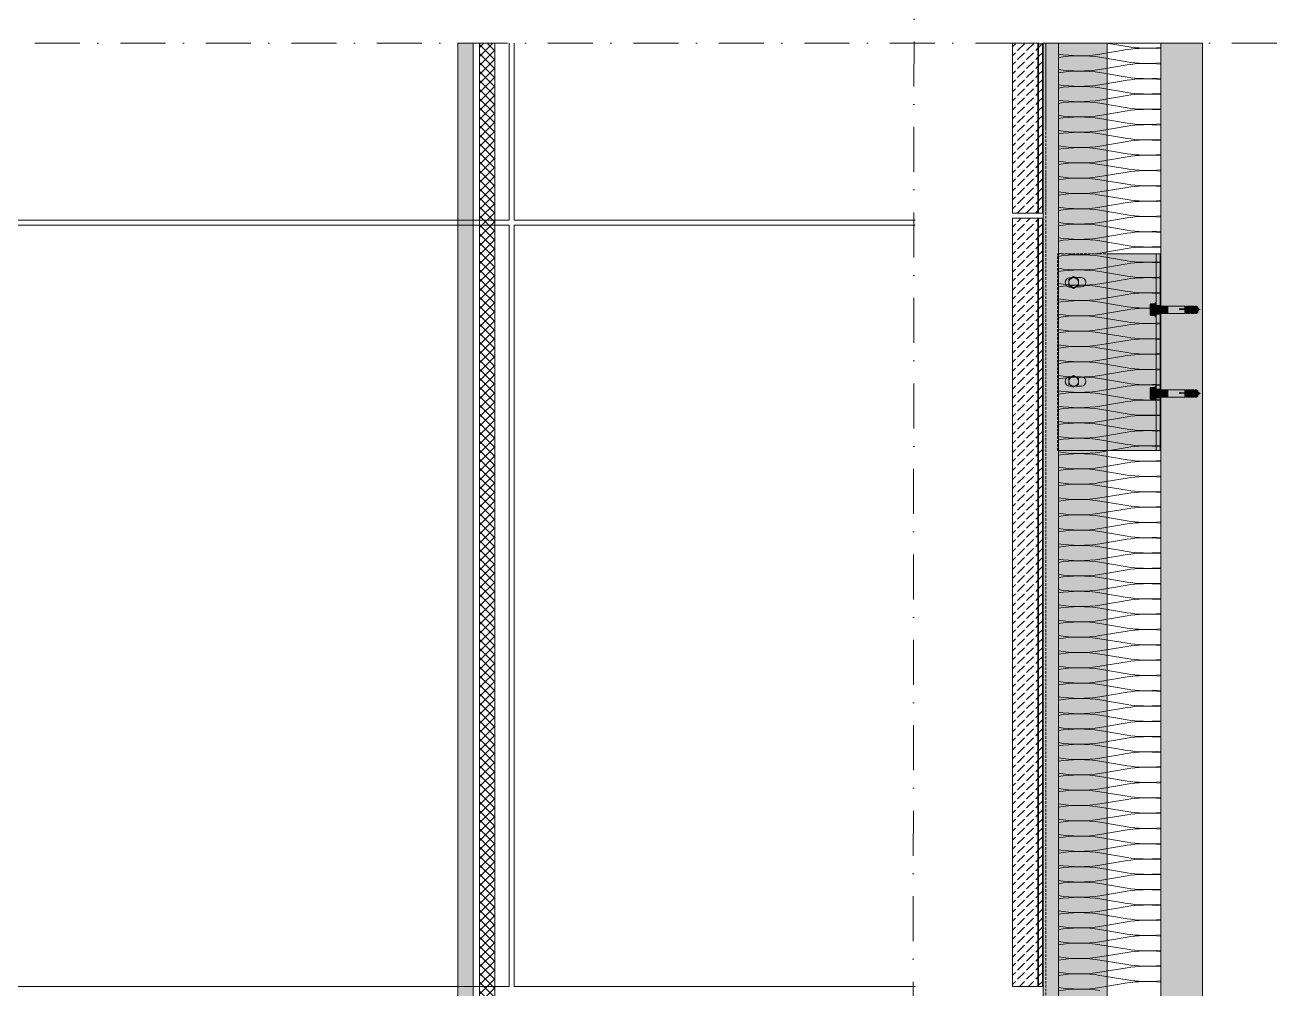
# Model space of a CAD drawing. Extents: x -106882 to -43002, y 22119 to 47619.
# Drawn here: x -85352 to -75536, y 33440 to 41000 of the extents above; entities that cross this region are included whole.
import ezdxf

# ---------------------------------------------------------------- set-up
doc = ezdxf.new("R2010")
doc.units = 0
doc.header["$MEASUREMENT"] = 0
doc.linetypes.add('Dot & Dashed', pattern=[670.277762, 352.777767, -176.388884, 0, -141.111112])
doc.linetypes.add('Hidden Line', pattern=[30, 20, -10])
for name, color, linetype, lineweight, true_color in [('2D - Ogólne_Pen_No__2', 7, 'Continuous', 15, 0x7f7f7f), ('2D - Ogólne_Pen_No__82', 7, 'Continuous', 20, 0xaaaaaa), ('2D Drafting - General_Pen_No__141', 7, 'Continuous', 0, 0xe8e8e8), ('2D Drafting - General_Pen_No__2', 7, 'Continuous', 15, 0x7f7f7f), ('2D Drafting - General_Pen_No__5', 7, 'Continuous', 25, 0x40a5ff), ('2D Drafting - General_Pen_No__61', 7, 'Continuous', 20, 0x6a6a6a), ('2D Drafting - General_Pen_No__81', 7, 'Continuous', 20, 0x6a6a6a)]:
    doc.layers.add(name, color=color, linetype=linetype, lineweight=lineweight, true_color=true_color)
doc.layers.add('2D Drafting - General_Pen_No__101', color=8, linetype='Continuous', lineweight=13)
doc.layers.add('2D Drafting - General_Pen_No__121', color=255, linetype='Continuous', lineweight=0)
pattern_1 = [(45, (0, 0), (-70.71068, 70.71068), [75, -25]), (45, (7e-15, 70.71), (-70.71068, 70.71068), [75, -25])]

# ---------------------------------------------------------------- blocks, each defined once
blk = doc.blocks.new('*X12')
at = {"layer": '2D Drafting - General_Pen_No__61', "linetype": 'Continuous'}
for p, q in [((-76712.1, 40830.5), (-76872.7, 40857.8)), ((-76712.1, 40806.5), (-76924.4, 40770.5)), ((-76712.1, 40710.5), (-76924.4, 40746.5)), ((-76712.1, 40686.5), (-76924.4, 40650.5)), ((-76712.1, 40590.5), (-76924.4, 40626.5)), ((-76712.1, 40566.5), (-76924.4, 40530.5)), ((-76712.1, 40470.5), (-76924.4, 40506.5)), ((-76712.1, 40446.5), (-76924.4, 40410.5)), ((-76712.1, 40350.5), (-76924.4, 40386.5)), ((-76712.1, 40326.5), (-76924.4, 40290.5)), ((-76712.1, 40230.5), (-76924.4, 40266.5)), ((-76712.1, 40206.5), (-76924.4, 40170.5)), ((-76712.1, 40110.5), (-76924.4, 40146.5)), ((-76712.1, 40086.5), (-76924.4, 40050.5)), ((-76712.1, 39990.5), (-76924.4, 40026.5)), ((-76712.1, 39966.5), (-76924.4, 39930.5)), ((-76712.1, 39870.5), (-76924.4, 39906.5)), ((-76712.1, 39846.5), (-76924.4, 39810.5)), ((-76712.1, 39750.5), (-76924.4, 39786.5)), ((-76712.1, 39726.5), (-76924.4, 39690.5)), ((-76712.1, 39630.5), (-76924.4, 39666.5)), ((-76712.1, 39606.5), (-76924.4, 39570.5)), ((-76712.1, 39510.5), (-76924.4, 39546.5)), ((-76712.1, 39486.5), (-76924.4, 39450.5)), ((-76712.1, 39390.5), (-76924.4, 39426.5)), ((-76712.1, 39366.5), (-76924.4, 39330.5)), ((-76712.1, 39270.5), (-76924.4, 39306.5)), ((-76712.1, 39246.5), (-76924.4, 39210.5)), ((-76712.1, 39150.5), (-76924.4, 39186.5)), ((-76712.1, 39126.5), (-76924.4, 39090.5)), ((-76712.1, 39030.5), (-76924.4, 39066.5)), ((-76712.1, 39006.5), (-76924.4, 38970.5)), ((-76712.1, 38910.5), (-76924.4, 38946.5)), ((-76712.1, 38886.5), (-76924.4, 38850.5)), ((-76712.1, 38790.5), (-76924.4, 38826.5)), ((-76712.1, 38766.5), (-76924.4, 38730.5)), ((-76712.1, 38670.5), (-76924.4, 38706.5)), ((-76712.1, 38646.5), (-76924.4, 38610.5)), ((-76712.1, 38550.5), (-76924.4, 38586.5)), ((-76712.1, 38526.5), (-76924.4, 38490.5)), ((-76712.1, 38430.5), (-76924.4, 38466.5)), ((-76712.1, 38406.5), (-76924.4, 38370.5)), ((-76712.1, 38310.5), (-76924.4, 38346.5)), ((-76712.1, 38286.5), (-76924.4, 38250.5)), ((-76712.1, 38190.5), (-76924.4, 38226.5)), ((-76712.1, 38166.5), (-76924.4, 38130.5)), ((-76712.1, 38070.5), (-76924.4, 38106.5)), ((-76712.1, 38046.5), (-76924.4, 38010.5)), ((-76712.1, 37950.5), (-76924.4, 37986.5)), ((-76712.1, 37926.5), (-76924.4, 37890.5)), ((-76712.1, 37830.5), (-76924.4, 37866.5)), ((-76712.1, 37806.5), (-76924.4, 37770.5)), ((-76712.1, 37710.5), (-76924.4, 37746.5)), ((-76712.1, 37686.5), (-76924.4, 37650.5)), ((-76712.1, 37590.5), (-76924.4, 37626.5)), ((-76712.1, 37566.5), (-76924.4, 37530.5)), ((-76712.1, 37470.5), (-76924.4, 37506.5)), ((-76712.1, 37446.5), (-76924.4, 37410.5)), ((-76712.1, 37350.5), (-76924.4, 37386.5)), ((-76712.1, 37326.5), (-76924.4, 37290.5)), ((-76712.1, 37230.5), (-76924.4, 37266.5)), ((-76712.1, 37206.5), (-76924.4, 37170.5)), ((-76712.1, 37110.5), (-76924.4, 37146.5)), ((-76712.1, 37086.5), (-76924.4, 37050.5)), ((-76712.1, 36990.5), (-76924.4, 37026.5)), ((-76712.1, 36966.5), (-76924.4, 36930.5)), ((-76712.1, 36870.5), (-76924.4, 36906.5)), ((-76712.1, 36846.5), (-76924.4, 36810.5)), ((-76712.1, 36750.5), (-76924.4, 36786.5)), ((-76712.1, 36726.5), (-76924.4, 36690.5)), ((-76712.1, 36630.5), (-76924.4, 36666.5)), ((-76712.1, 36606.5), (-76924.4, 36570.5)), ((-76712.1, 36510.5), (-76924.4, 36546.5)), ((-76712.1, 36486.5), (-76924.4, 36450.5)), ((-76712.1, 36390.5), (-76924.4, 36426.5)), ((-76712.1, 36366.5), (-76924.4, 36330.5)), ((-76712.1, 36270.5), (-76924.4, 36306.5)), ((-76712.1, 36246.5), (-76924.4, 36210.5)), ((-76712.1, 36150.5), (-76924.4, 36186.5)), ((-76712.1, 36126.5), (-76924.4, 36090.5)), ((-76712.1, 36030.5), (-76924.4, 36066.5)), ((-76712.1, 36006.5), (-76924.4, 35970.5)), ((-76712.1, 35910.5), (-76924.4, 35946.5)), ((-76712.1, 35886.5), (-76924.4, 35850.5)), ((-76712.1, 35790.5), (-76924.4, 35826.5)), ((-76712.1, 35766.5), (-76924.4, 35730.5)), ((-76712.1, 35670.5), (-76924.4, 35706.5)), ((-76712.1, 35646.5), (-76924.4, 35610.5)), ((-76712.1, 35550.5), (-76924.4, 35586.5)), ((-76712.1, 35526.5), (-76924.4, 35490.5)), ((-76712.1, 35430.5), (-76924.4, 35466.5)), ((-76712.1, 35406.5), (-76924.4, 35370.5)), ((-76712.1, 35310.5), (-76924.4, 35346.5)), ((-76712.1, 35286.5), (-76924.4, 35250.5)), ((-76712.1, 35190.5), (-76924.4, 35226.5)), ((-76712.1, 35166.5), (-76924.4, 35130.5)), ((-76712.1, 35070.5), (-76924.4, 35106.5)), ((-76712.1, 35046.5), (-76924.4, 35010.5)), ((-76712.1, 34950.5), (-76924.4, 34986.5)), ((-76712.1, 34926.5), (-76924.4, 34890.5)), ((-76712.1, 34830.5), (-76924.4, 34866.5)), ((-76712.1, 34806.5), (-76924.4, 34770.5)), ((-76712.1, 34710.5), (-76924.4, 34746.5)), ((-76712.1, 34686.5), (-76924.4, 34650.5)), ((-76712.1, 34590.5), (-76924.4, 34626.5)), ((-76712.1, 34566.5), (-76924.4, 34530.5)), ((-76712.1, 34470.5), (-76924.4, 34506.5)), ((-76712.1, 34446.5), (-76924.4, 34410.5)), ((-76712.1, 34350.5), (-76924.4, 34386.5)), ((-76712.1, 34326.5), (-76924.4, 34290.5)), ((-76712.1, 34230.5), (-76924.4, 34266.5)), ((-76712.1, 34206.5), (-76924.4, 34170.5)), ((-76712.1, 34110.5), (-76924.4, 34146.5)), ((-76712.1, 34086.5), (-76924.4, 34050.5)), ((-76712.1, 33990.5), (-76924.4, 34026.5)), ((-76712.1, 33966.5), (-76924.4, 33930.5)), ((-76712.1, 33870.5), (-76924.4, 33906.5)), ((-76712.1, 33846.5), (-76924.4, 33810.5)), ((-76712.1, 33750.5), (-76924.4, 33786.5)), ((-76712.1, 33726.5), (-76924.4, 33690.5)), ((-76712.1, 33630.5), (-76924.4, 33666.5)), ((-76712.1, 33606.5), (-76924.4, 33570.5)), ((-76712.1, 33510.5), (-76924.4, 33546.5)), ((-76712.1, 33486.5), (-76924.4, 33450.5))]:
    blk.add_line(p, q, dxfattribs=at)
for centre, start_param, end_param in [((-77083.7, 40818.5), 4.039533, 5.35589), ((-77083.7, 40698.5), 0.927295, 2.243652), ((-76552.8, 40878.5), 4.068888, 5.121655), ((-76552.8, 40758.5), 1.16153, 2.214297), ((-77083.7, 40698.5), 4.039533, 5.35589), ((-77083.7, 40578.5), 0.927295, 2.243652), ((-76552.8, 40758.5), 4.068888, 5.121655), ((-76552.8, 40638.5), 1.16153, 2.214297), ((-76552.8, 40638.5), 4.068888, 5.121655), ((-76552.8, 40518.5), 1.16153, 2.214297), ((-77083.7, 40578.5), 4.039533, 5.35589), ((-77083.7, 40458.5), 0.927295, 2.243652), ((-76552.8, 40518.5), 4.068888, 5.121655), ((-76552.8, 40398.5), 1.16153, 2.214297), ((-77083.7, 40458.5), 4.039533, 5.35589), ((-77083.7, 40338.5), 0.927295, 2.243652), ((-76552.8, 40398.5), 4.068888, 5.121655), ((-76552.8, 40278.5), 1.16153, 2.214297), ((-77083.7, 40338.5), 4.039533, 5.35589), ((-77083.7, 40218.5), 0.927295, 2.243652), ((-77083.7, 40218.5), 4.039533, 5.35589), ((-77083.7, 40098.5), 0.927295, 2.243652), ((-76552.8, 40278.5), 4.068888, 5.121655), ((-76552.8, 40158.5), 1.16153, 2.214297), ((-77083.7, 40098.5), 4.039533, 5.35589), ((-76552.8, 40158.5), 4.068888, 5.121655), ((-76552.8, 40038.5), 1.16153, 2.214297), ((-77083.7, 39978.5), 0.927295, 2.243652), ((-76552.8, 40038.5), 4.068888, 5.121655), ((-76552.8, 39918.5), 1.16153, 2.214297), ((-77083.7, 39978.5), 4.039533, 5.35589), ((-77083.7, 39858.5), 0.927295, 2.243652), ((-76552.8, 39918.5), 4.068888, 5.121655), ((-76552.8, 39798.5), 1.16153, 2.214297), ((-77083.7, 39858.5), 4.039533, 5.35589), ((-77083.7, 39738.5), 0.927295, 2.243652), ((-77083.7, 39738.5), 4.039533, 5.35589), ((-77083.7, 39618.5), 0.927295, 2.243652), ((-76552.8, 39798.5), 4.068888, 5.121655), ((-76552.8, 39678.5), 1.16153, 2.214297), ((-77083.7, 39618.5), 4.039533, 5.35589), ((-77083.7, 39498.5), 0.927295, 2.243652), ((-76552.8, 39678.5), 4.068888, 5.121655), ((-76552.8, 39558.5), 1.16153, 2.214297), ((-76552.8, 39558.5), 4.068888, 5.121655), ((-76552.8, 39438.5), 1.16153, 2.214297), ((-77083.7, 39498.5), 4.039533, 5.35589), ((-77083.7, 39378.5), 0.927295, 2.243652), ((-76552.8, 39438.5), 4.068888, 5.121655), ((-76552.8, 39318.5), 1.16153, 2.214297), ((-77083.7, 39378.5), 4.039533, 5.35589), ((-77083.7, 39258.5), 0.927295, 2.243652), ((-76552.8, 39318.5), 4.068888, 5.121655), ((-76552.8, 39198.5), 1.16153, 2.214297), ((-77083.7, 39258.5), 4.039533, 5.35589), ((-77083.7, 39138.5), 0.927295, 2.243652), ((-77083.7, 39138.5), 4.039533, 5.35589), ((-77083.7, 39018.5), 0.927295, 2.243652), ((-76552.8, 39198.5), 4.068888, 5.121655), ((-76552.8, 39078.5), 1.16153, 2.214297), ((-77083.7, 39018.5), 4.039533, 5.35589), ((-76552.8, 39078.5), 4.068888, 5.121655), ((-76552.8, 38958.5), 1.16153, 2.214297), ((-77083.7, 38898.5), 0.927295, 2.243652), ((-76552.8, 38958.5), 4.068888, 5.121655), ((-76552.8, 38838.5), 1.16153, 2.214297), ((-77083.7, 38898.5), 4.039533, 5.35589), ((-77083.7, 38778.5), 0.927295, 2.243652), ((-76552.8, 38838.5), 4.068888, 5.121655), ((-76552.8, 38718.5), 1.16153, 2.214297), ((-77083.7, 38778.5), 4.039533, 5.35589), ((-77083.7, 38658.5), 0.927295, 2.243652), ((-77083.7, 38658.5), 4.039533, 5.35589), ((-77083.7, 38538.5), 0.927295, 2.243652), ((-76552.8, 38718.5), 4.068888, 5.121655), ((-76552.8, 38598.5), 1.16153, 2.214297), ((-77083.7, 38538.5), 4.039533, 5.35589), ((-77083.7, 38418.5), 0.927295, 2.243652), ((-76552.8, 38598.5), 4.068888, 5.121655), ((-76552.8, 38478.5), 1.16153, 2.214297), ((-76552.8, 38478.5), 4.068888, 5.121655), ((-76552.8, 38358.5), 1.16153, 2.214297), ((-77083.7, 38418.5), 4.039533, 5.35589), ((-77083.7, 38298.5), 0.927295, 2.243652), ((-76552.8, 38358.5), 4.068888, 5.121655), ((-76552.8, 38238.5), 1.16153, 2.214297), ((-77083.7, 38298.5), 4.039533, 5.35589), ((-77083.7, 38178.5), 0.927295, 2.243652), ((-76552.8, 38238.5), 4.068888, 5.121655), ((-76552.8, 38118.5), 1.16153, 2.214297), ((-77083.7, 38178.5), 4.039533, 5.35589), ((-77083.7, 38058.5), 0.927295, 2.243652), ((-77083.7, 38058.5), 4.039533, 5.35589), ((-77083.7, 37938.5), 0.927295, 2.243652), ((-76552.8, 38118.5), 4.068888, 5.121655), ((-76552.8, 37998.5), 1.16153, 2.214297), ((-77083.7, 37938.5), 4.039533, 5.35589), ((-76552.8, 37998.5), 4.068888, 5.121655), ((-76552.8, 37878.5), 1.16153, 2.214297), ((-77083.7, 37818.5), 0.927295, 2.243652), ((-76552.8, 37878.5), 4.068888, 5.121655), ((-76552.8, 37758.5), 1.16153, 2.214297), ((-77083.7, 37818.5), 4.039533, 5.35589), ((-77083.7, 37698.5), 0.927295, 2.243652), ((-76552.8, 37758.5), 4.068888, 5.121655), ((-76552.8, 37638.5), 1.16153, 2.214297), ((-77083.7, 37698.5), 4.039533, 5.35589), ((-77083.7, 37578.5), 0.927295, 2.243652), ((-77083.7, 37578.5), 4.039533, 5.35589), ((-77083.7, 37458.5), 0.927295, 2.243652), ((-76552.8, 37638.5), 4.068888, 5.121655), ((-76552.8, 37518.5), 1.16153, 2.214297), ((-77083.7, 37458.5), 4.039533, 5.35589), ((-77083.7, 37338.5), 0.927295, 2.243652), ((-76552.8, 37518.5), 4.068888, 5.121655), ((-76552.8, 37398.5), 1.16153, 2.214297), ((-76552.8, 37398.5), 4.068888, 5.121655), ((-76552.8, 37278.5), 1.16153, 2.214297), ((-77083.7, 37338.5), 4.039533, 5.35589), ((-77083.7, 37218.5), 0.927295, 2.243652), ((-76552.8, 37278.5), 4.068888, 5.121655), ((-76552.8, 37158.5), 1.16153, 2.214297), ((-77083.7, 37218.5), 4.039533, 5.35589), ((-77083.7, 37098.5), 0.927295, 2.243652), ((-76552.8, 37158.5), 4.068888, 5.121655), ((-76552.8, 37038.5), 1.16153, 2.214297), ((-77083.7, 37098.5), 4.039533, 5.35589), ((-77083.7, 36978.5), 0.927295, 2.243652), ((-77083.7, 36978.5), 4.039533, 5.35589), ((-77083.7, 36858.5), 0.927295, 2.243652), ((-76552.8, 37038.5), 4.068888, 5.121655), ((-76552.8, 36918.5), 1.16153, 2.214297), ((-77083.7, 36858.5), 4.039533, 5.35589), ((-76552.8, 36918.5), 4.068888, 5.121655), ((-76552.8, 36798.5), 1.16153, 2.214297), ((-77083.7, 36738.5), 0.927295, 2.243652), ((-76552.8, 36798.5), 4.068888, 5.121655), ((-76552.8, 36678.5), 1.16153, 2.214297), ((-77083.7, 36738.5), 4.039533, 5.35589), ((-77083.7, 36618.5), 0.927295, 2.243652), ((-76552.8, 36678.5), 4.068888, 5.121655), ((-76552.8, 36558.5), 1.16153, 2.214297), ((-77083.7, 36618.5), 4.039533, 5.35589), ((-77083.7, 36498.5), 0.927295, 2.243652), ((-77083.7, 36498.5), 4.039533, 5.35589), ((-77083.7, 36378.5), 0.927295, 2.243652), ((-76552.8, 36558.5), 4.068888, 5.121655), ((-76552.8, 36438.5), 1.16153, 2.214297), ((-77083.7, 36378.5), 4.039533, 5.35589), ((-77083.7, 36258.5), 0.927295, 2.243652), ((-76552.8, 36438.5), 4.068888, 5.121655), ((-76552.8, 36318.5), 1.16153, 2.214297), ((-76552.8, 36318.5), 4.068888, 5.121655), ((-76552.8, 36198.5), 1.16153, 2.214297), ((-77083.7, 36258.5), 4.039533, 5.35589), ((-77083.7, 36138.5), 0.927295, 2.243652), ((-76552.8, 36198.5), 4.068888, 5.121655), ((-76552.8, 36078.5), 1.16153, 2.214297), ((-77083.7, 36138.5), 4.039533, 5.35589), ((-77083.7, 36018.5), 0.927295, 2.243652), ((-76552.8, 36078.5), 4.068888, 5.121655), ((-77083.7, 36018.5), 4.039533, 5.35589), ((-77083.7, 35898.5), 0.927295, 2.243652), ((-76552.8, 35958.5), 1.16153, 2.214297), ((-77083.7, 35898.5), 4.039533, 5.35589), ((-77083.7, 35778.5), 0.927295, 2.243652), ((-76552.8, 35958.5), 4.068888, 5.121655), ((-76552.8, 35838.5), 1.16153, 2.214297), ((-77083.7, 35778.5), 4.039533, 5.35589), ((-76552.8, 35838.5), 4.068888, 5.121655), ((-76552.8, 35718.5), 1.16153, 2.214297), ((-77083.7, 35658.5), 0.927295, 2.243652), ((-76552.8, 35718.5), 4.068888, 5.121655), ((-76552.8, 35598.5), 1.16153, 2.214297), ((-77083.7, 35658.5), 4.039533, 5.35589), ((-77083.7, 35538.5), 0.927295, 2.243652), ((-76552.8, 35598.5), 4.068888, 5.121655), ((-76552.8, 35478.5), 1.16153, 2.214297), ((-77083.7, 35538.5), 4.039533, 5.35589), ((-77083.7, 35418.5), 0.927295, 2.243652), ((-77083.7, 35418.5), 4.039533, 5.35589), ((-77083.7, 35298.5), 0.927295, 2.243652), ((-76552.8, 35478.5), 4.068888, 5.121655), ((-76552.8, 35358.5), 1.16153, 2.214297), ((-77083.7, 35298.5), 4.039533, 5.35589), ((-77083.7, 35178.5), 0.927295, 2.243652), ((-76552.8, 35358.5), 4.068888, 5.121655), ((-76552.8, 35238.5), 1.16153, 2.214297), ((-76552.8, 35238.5), 4.068888, 5.121655), ((-76552.8, 35118.5), 1.16153, 2.214297), ((-77083.7, 35178.5), 4.039533, 5.35589), ((-77083.7, 35058.5), 0.927295, 2.243652), ((-76552.8, 35118.5), 4.068888, 5.121655), ((-76552.8, 34998.5), 1.16153, 2.214297), ((-77083.7, 35058.5), 4.039533, 5.35589), ((-77083.7, 34938.5), 0.927295, 2.243652), ((-76552.8, 34998.5), 4.068888, 5.121655), ((-77083.7, 34938.5), 4.039533, 5.35589), ((-77083.7, 34818.5), 0.927295, 2.243652), ((-76552.8, 34878.5), 1.16153, 2.214297), ((-77083.7, 34818.5), 4.039533, 5.35589), ((-77083.7, 34698.5), 0.927295, 2.243652), ((-76552.8, 34878.5), 4.068888, 5.121655), ((-76552.8, 34758.5), 1.16153, 2.214297), ((-77083.7, 34698.5), 4.039533, 5.35589), ((-76552.8, 34758.5), 4.068888, 5.121655), ((-76552.8, 34638.5), 1.16153, 2.214297), ((-77083.7, 34578.5), 0.927295, 2.243652), ((-76552.8, 34638.5), 4.068888, 5.121655), ((-76552.8, 34518.5), 1.16153, 2.214297), ((-77083.7, 34578.5), 4.039533, 5.35589), ((-77083.7, 34458.5), 0.927295, 2.243652), ((-76552.8, 34518.5), 4.068888, 5.121655), ((-76552.8, 34398.5), 1.16153, 2.214297), ((-77083.7, 34458.5), 4.039533, 5.35589), ((-77083.7, 34338.5), 0.927295, 2.243652), ((-77083.7, 34338.5), 4.039533, 5.35589), ((-77083.7, 34218.5), 0.927295, 2.243652), ((-76552.8, 34398.5), 4.068888, 5.121655), ((-76552.8, 34278.5), 1.16153, 2.214297), ((-77083.7, 34218.5), 4.039533, 5.35589), ((-77083.7, 34098.5), 0.927295, 2.243652), ((-76552.8, 34278.5), 4.068888, 5.121655), ((-76552.8, 34158.5), 1.16153, 2.214297), ((-76552.8, 34158.5), 4.068888, 5.121655), ((-76552.8, 34038.5), 1.16153, 2.214297), ((-77083.7, 34098.5), 4.039533, 5.35589), ((-77083.7, 33978.5), 0.927295, 2.243652), ((-76552.8, 34038.5), 4.068888, 5.121655), ((-76552.8, 33918.5), 1.16153, 2.214297), ((-77083.7, 33978.5), 4.039533, 5.35589), ((-77083.7, 33858.5), 0.927295, 2.243652), ((-76552.8, 33918.5), 4.068888, 5.121655), ((-77083.7, 33858.5), 4.039533, 5.35589), ((-77083.7, 33738.5), 0.927295, 2.243652), ((-76552.8, 33798.5), 1.16153, 2.214297), ((-77083.7, 33738.5), 4.039533, 5.35589), ((-77083.7, 33618.5), 0.927295, 2.243652), ((-76552.8, 33798.5), 4.068888, 5.121655), ((-76552.8, 33678.5), 1.16153, 2.214297), ((-77083.7, 33618.5), 4.039533, 5.35589), ((-76552.8, 33678.5), 4.068888, 5.121655), ((-76552.8, 33558.5), 1.16153, 2.214297), ((-77083.7, 33498.5), 0.927295, 2.243652), ((-76552.8, 33558.5), 4.068888, 5.121655), ((-76552.8, 33438.5), 1.16153, 2.214297), ((-77083.7, 33498.5), 4.039533, 5.35589), ((-77083.7, 33378.5), 0.927295, 2.243652)]:
    blk.add_ellipse(centre, major_axis=(265.4, 0), ratio=0.226067, start_param=start_param, end_param=end_param, dxfattribs=at)
blk = doc.blocks.new('Fill_6')
at = {"layer": '2D Drafting - General_Pen_No__2', "linetype": 'Continuous'}
for p, q in [((-77249.1, 40857.8), (-77249.1, 27421.7)), ((-76447.2, 40857.8), (-77249.1, 40857.8)), ((-76447.2, 27421.7), (-76447.2, 40857.8))]:
    blk.add_line(p, q, dxfattribs=at)
at = {"layer": '2D Drafting - General_Pen_No__61', "linetype": 'Continuous'}
blk.add_blockref('*X12', (0, 0), dxfattribs=at)

msp = doc.modelspace()

# ---------------------------------------------------------------- hatches: boundary and pattern name
at = {"layer": '2D Drafting - General_Pen_No__101', "linetype": 'Continuous'}
for points in [[(-77410.64, 39525.14), (-77410.64, 40857.78), (-77404.85, 40857.78), (-77404.85, 39525.14)], [(-77374.85, 39525.14), (-77374.85, 40857.78), (-77369.07, 40857.78), (-77369.07, 39525.14)], [(-77369.07, 39525.14), (-77374.85, 39525.14), (-77374.85, 40857.78), (-77369.07, 40857.78)], [(-77410.64, 39485.14), (-77410.64, 33459.57), (-77404.85, 33459.57), (-77404.85, 39485.14)], [(-77374.85, 39485.14), (-77374.85, 33459.57), (-77369.07, 33459.57), (-77369.07, 39485.14)], [(-77369.07, 39485.14), (-77374.85, 39485.14), (-77374.85, 33459.57), (-77369.07, 33459.57)], [(-76453.01, 39204.43), (-76453.01, 37663.86), (-76447.23, 37663.86), (-76447.23, 39204.43)]]:
    msp.add_hatch(color=256, dxfattribs=at).paths.add_polyline_path(points, flags=0)
at = {"layer": '2D Drafting - General_Pen_No__121', "linetype": 'Continuous'}
for points in [[(-76492.33, 38790.85), (-76526.51, 38790.85, -0.4195601), (-76526.51, 38814.15), (-76492.33, 38814.15)], [(-76530.78, 38767.94, 0.092424), (-76526.51, 38745.03, 0.201281), (-76531.39, 38733.38), (-76531.39, 38802.5, 0.201281), (-76526.51, 38790.85, 0.092424)], [(-76492.33, 38745.03), (-76526.51, 38745.03, -0.092424), (-76530.78, 38767.94, -0.092424), (-76526.51, 38790.85), (-76492.33, 38790.85), (-76492.33, 38767.94)], [(-76483.01, 38767.94), (-76483.01, 38712.02), (-76492.33, 38712.02), (-76492.33, 38767.94), (-76492.33, 38823.86), (-76483.01, 38823.86)], [(-76483.01, 38731.26), (-76483.01, 38769.78), (-76483.01, 38800.93), (-76453.01, 38800.93), (-76453.01, 38766.86), (-76453.01, 38731.26)], [(-76453.01, 38731.26), (-76483.01, 38731.26), (-76483.01, 38769.78), (-76483.01, 38800.93), (-76453.01, 38800.93), (-76453.01, 38765.91)], [(-76453.01, 38731.26), (-76449.32, 38731.26), (-76443.91, 38736.68), (-76443.91, 38795.52), (-76449.32, 38800.93), (-76453.01, 38800.93)], [(-76443.91, 38736.68), (-76443.91, 38795.52), (-76394.17, 38795.52), (-76394.17, 38736.68)], [(-76394.17, 38736.68), (-76394.17, 38795.52), (-76392.92, 38794.28), (-76392.92, 38737.92)], [(-76392.92, 38737.92), (-76392.92, 38794.28), (-76258.5, 38794.28), (-76258.5, 38772.62), (-76291.81, 38772.62, 5.4750432), (-76291.81, 38769.66), (-76258.5, 38769.66), (-76258.5, 38737.92)], [(-76258.5, 38769.66), (-76291.81, 38769.66, -5.4750432), (-76291.81, 38772.62), (-76258.5, 38772.62)], [(-76251.06, 38791.32), (-76251.06, 38778.37), (-76258.5, 38772.62), (-76258.5, 38794.28), (-76254.76, 38791.32)], [(-76258.5, 38772.62), (-76251.06, 38778.37), (-76251.06, 38775.41), (-76258.5, 38769.66)], [(-76251.06, 38740.88), (-76254.76, 38740.88), (-76258.5, 38737.92), (-76258.5, 38769.66), (-76251.06, 38775.41)], [(-76240.71, 38794.28), (-76240.71, 38778.37), (-76251.06, 38778.37), (-76251.06, 38794.28)], [(-76251.06, 38778.37), (-76240.71, 38778.37), (-76240.71, 38775.41), (-76251.06, 38775.41)], [(-76251.06, 38737.92), (-76251.06, 38775.41), (-76240.71, 38775.41), (-76240.71, 38737.92)], [(-76233.27, 38791.32), (-76233.27, 38772.62), (-76240.71, 38778.37), (-76240.71, 38794.28), (-76236.96, 38791.32)], [(-76233.27, 38769.66), (-76240.71, 38775.41), (-76240.71, 38778.37), (-76233.27, 38772.62)], [(-76233.27, 38740.88), (-76236.96, 38740.88), (-76240.71, 38737.92), (-76240.71, 38775.41), (-76233.27, 38769.66)], [(-76222.91, 38794.28), (-76222.91, 38772.62), (-76233.27, 38772.62), (-76233.27, 38794.28)], [(-76233.27, 38772.62), (-76222.91, 38772.62), (-76222.91, 38769.66), (-76233.27, 38769.66)], [(-76222.91, 38772.62), (-76222.91, 38794.28), (-76219.17, 38791.32), (-76215.47, 38791.32), (-76215.47, 38778.37)], [(-76215.47, 38775.41), (-76222.91, 38769.66), (-76222.91, 38772.62), (-76215.47, 38778.37)], [(-76215.47, 38740.88), (-76219.17, 38740.88), (-76222.91, 38737.92), (-76222.91, 38769.66), (-76215.47, 38775.41)], [(-76205.11, 38794.28), (-76205.11, 38778.37), (-76215.47, 38778.37), (-76215.47, 38794.28)], [(-76205.11, 38775.41), (-76215.47, 38775.41), (-76215.47, 38778.37), (-76205.11, 38778.37)], [(-76205.11, 38737.92), (-76215.47, 38737.92), (-76215.47, 38775.41), (-76205.11, 38775.41)], [(-76197.67, 38791.32), (-76197.67, 38772.62), (-76205.11, 38778.37), (-76205.11, 38794.28), (-76201.37, 38791.32)], [(-76197.67, 38769.66), (-76205.11, 38775.41), (-76205.11, 38778.37), (-76197.67, 38772.62)], [(-76197.67, 38740.88), (-76201.37, 38740.88), (-76205.11, 38737.92), (-76205.11, 38775.41), (-76197.67, 38769.66)], [(-76187.32, 38794.28), (-76187.32, 38772.62), (-76197.67, 38772.62), (-76197.67, 38794.28)], [(-76197.67, 38772.62), (-76187.32, 38772.62), (-76187.32, 38769.66), (-76197.67, 38769.66)], [(-76179.88, 38791.32), (-76179.88, 38778.37), (-76187.32, 38772.62), (-76187.32, 38794.28), (-76183.58, 38791.32)], [(-76187.32, 38772.62), (-76179.88, 38778.37), (-76179.88, 38775.41), (-76187.32, 38769.66)], [(-76179.88, 38740.88), (-76183.58, 38740.88), (-76187.32, 38737.92), (-76187.32, 38769.66), (-76179.88, 38775.41)], [(-76179.88, 38778.37), (-76179.88, 38794.28), (-76169.52, 38794.28), (-76169.52, 38778.37)], [(-76179.88, 38778.37), (-76169.52, 38778.37), (-76169.52, 38775.41), (-76179.88, 38775.41)], [(-76179.88, 38737.92), (-76179.88, 38775.41), (-76169.52, 38775.41), (-76169.52, 38737.92)], [(-76157.14, 38771.22), (-76169.52, 38778.37), (-76169.52, 38794.28), (-76157.14, 38787.13)], [(-76157.14, 38768.26), (-76169.52, 38775.41), (-76169.52, 38778.37), (-76157.14, 38771.22)], [(-76157.14, 38745.07), (-76169.52, 38737.92), (-76169.52, 38775.41), (-76157.14, 38768.26)], [(-76138.41, 38767.84), (-76157.14, 38757.03), (-76157.14, 38778.66)], [(-76492.33, 38721.73), (-76526.51, 38721.73, -0.4195601), (-76526.51, 38745.03), (-76492.33, 38745.03)], [(-76233.27, 38737.92), (-76233.27, 38769.66), (-76222.91, 38769.66), (-76222.91, 38737.92)], [(-76187.32, 38737.92), (-76197.67, 38737.92), (-76197.67, 38769.66), (-76187.32, 38769.66)], [(-76492.33, 38134.17), (-76526.51, 38134.17, -0.4195601), (-76526.51, 38157.47), (-76492.33, 38157.47)], [(-76530.78, 38111.26, 0.092424), (-76526.51, 38088.35, 0.201281), (-76531.39, 38076.7), (-76531.39, 38145.82, 0.201281), (-76526.51, 38134.17, 0.092424)], [(-76492.33, 38065.05), (-76526.51, 38065.05, -0.4195601), (-76526.51, 38088.35), (-76492.33, 38088.35)], [(-76492.33, 38088.35), (-76526.51, 38088.35, -0.092424), (-76530.78, 38111.26, -0.092424), (-76526.51, 38134.17), (-76492.33, 38134.17), (-76492.33, 38111.26)], [(-76483.01, 38111.26), (-76483.01, 38055.34), (-76492.33, 38055.34), (-76492.33, 38111.26), (-76492.33, 38167.18), (-76483.01, 38167.18)], [(-76483.01, 38074.58), (-76483.01, 38111.26), (-76483.01, 38144.25), (-76453.01, 38144.25), (-76453.01, 38108.33), (-76453.01, 38074.58)], [(-76453.01, 38074.58), (-76483.01, 38074.58), (-76483.01, 38111.26), (-76483.01, 38144.25), (-76453.01, 38144.25), (-76453.01, 38107.38)], [(-76453.01, 38074.68), (-76453.01, 38144.25), (-76449.5, 38144.25), (-76449.5, 38074.68)], [(-76449.5, 38074.68), (-76449.5, 38144.25), (-76449.32, 38144.25), (-76443.91, 38138.84), (-76443.91, 38080.09), (-76449.32, 38074.68)], [(-76443.91, 38079.99), (-76443.91, 38138.84), (-76394.17, 38138.84), (-76394.17, 38079.99)], [(-76394.17, 38079.99), (-76394.17, 38138.84), (-76392.92, 38137.59), (-76392.92, 38081.24)], [(-76392.92, 38081.24), (-76392.92, 38137.59), (-76258.5, 38137.59), (-76258.5, 38115.94), (-76291.81, 38115.94, 5.4750432), (-76291.81, 38112.98), (-76258.5, 38112.98), (-76258.5, 38081.24)], [(-76258.5, 38112.98), (-76291.81, 38112.98, -5.4750432), (-76291.81, 38115.94), (-76258.5, 38115.94)], [(-76251.06, 38134.63), (-76251.06, 38121.68), (-76258.5, 38115.94), (-76258.5, 38137.59), (-76254.76, 38134.63)], [(-76258.5, 38115.94), (-76251.06, 38121.68), (-76251.06, 38118.72), (-76258.5, 38112.98)], [(-76251.06, 38084.2), (-76254.76, 38084.2), (-76258.5, 38081.24), (-76258.5, 38112.98), (-76251.06, 38118.72)], [(-76240.71, 38137.59), (-76240.71, 38121.68), (-76251.06, 38121.68), (-76251.06, 38137.59)], [(-76251.06, 38121.68), (-76240.71, 38121.68), (-76240.71, 38118.72), (-76251.06, 38118.72)], [(-76251.06, 38081.24), (-76251.06, 38118.72), (-76240.71, 38118.72), (-76240.71, 38081.24)], [(-76233.27, 38134.63), (-76233.27, 38115.94), (-76240.71, 38121.68), (-76240.71, 38137.59), (-76236.96, 38134.63)], [(-76233.27, 38112.98), (-76240.71, 38118.72), (-76240.71, 38121.68), (-76233.27, 38115.94)], [(-76233.27, 38084.2), (-76236.96, 38084.2), (-76240.71, 38081.24), (-76240.71, 38118.72), (-76233.27, 38112.98)], [(-76222.91, 38137.59), (-76222.91, 38115.94), (-76233.27, 38115.94), (-76233.27, 38137.59)], [(-76233.27, 38115.94), (-76222.91, 38115.94), (-76222.91, 38112.98), (-76233.27, 38112.98)], [(-76233.27, 38081.24), (-76233.27, 38112.98), (-76222.91, 38112.98), (-76222.91, 38081.24)], [(-76222.91, 38115.94), (-76222.91, 38137.59), (-76219.17, 38134.63), (-76215.47, 38134.63), (-76215.47, 38121.68)], [(-76215.47, 38118.72), (-76222.91, 38112.98), (-76222.91, 38115.94), (-76215.47, 38121.68)], [(-76215.47, 38084.2), (-76219.17, 38084.2), (-76222.91, 38081.24), (-76222.91, 38112.98), (-76215.47, 38118.72)], [(-76205.11, 38137.59), (-76205.11, 38121.68), (-76215.47, 38121.68), (-76215.47, 38137.59)], [(-76205.11, 38118.72), (-76215.47, 38118.72), (-76215.47, 38121.68), (-76205.11, 38121.68)], [(-76205.11, 38081.24), (-76215.47, 38081.24), (-76215.47, 38118.72), (-76205.11, 38118.72)], [(-76197.67, 38134.63), (-76197.67, 38115.94), (-76205.11, 38121.68), (-76205.11, 38137.59), (-76201.37, 38134.63)], [(-76197.67, 38112.98), (-76205.11, 38118.72), (-76205.11, 38121.68), (-76197.67, 38115.94)], [(-76197.67, 38084.2), (-76201.37, 38084.2), (-76205.11, 38081.24), (-76205.11, 38118.72), (-76197.67, 38112.98)], [(-76187.32, 38137.59), (-76187.32, 38115.94), (-76197.67, 38115.94), (-76197.67, 38137.59)], [(-76197.67, 38115.94), (-76187.32, 38115.94), (-76187.32, 38112.98), (-76197.67, 38112.98)], [(-76187.32, 38081.24), (-76197.67, 38081.24), (-76197.67, 38112.98), (-76187.32, 38112.98)], [(-76179.88, 38134.63), (-76179.88, 38121.68), (-76187.32, 38115.94), (-76187.32, 38137.59), (-76183.58, 38134.63)], [(-76187.32, 38115.94), (-76179.88, 38121.68), (-76179.88, 38118.72), (-76187.32, 38112.98)], [(-76179.88, 38084.2), (-76183.58, 38084.2), (-76187.32, 38081.24), (-76187.32, 38112.98), (-76179.88, 38118.72)], [(-76179.88, 38121.68), (-76179.88, 38137.59), (-76169.52, 38137.59), (-76169.52, 38121.68)], [(-76179.88, 38121.68), (-76169.52, 38121.68), (-76169.52, 38118.72), (-76179.88, 38118.72)], [(-76179.88, 38081.24), (-76179.88, 38118.72), (-76169.52, 38118.72), (-76169.52, 38081.24)], [(-76157.14, 38114.54), (-76169.52, 38121.68), (-76169.52, 38137.59), (-76157.14, 38130.44)], [(-76157.14, 38111.58), (-76169.52, 38118.72), (-76169.52, 38121.68), (-76157.14, 38114.54)], [(-76157.14, 38088.39), (-76169.52, 38081.24), (-76169.52, 38118.72), (-76157.14, 38111.58)], [(-76138.41, 38111.16), (-76157.14, 38100.35), (-76157.14, 38121.97)]]:
    msp.add_hatch(color=256, dxfattribs=at).paths.add_polyline_path(points, flags=0)
at = {"layer": '2D Drafting - General_Pen_No__141', "linetype": 'Continuous'}
for points in [[(-77369.07, 40857.78), (-77369.07, 27421.7), (-76868.01, 27421.7), (-76868.01, 40857.78)], [(-76868.01, 39204.43), (-76453.01, 39204.43), (-76453.01, 37663.86), (-76868.01, 37663.86)]]:
    msp.add_hatch(color=256, dxfattribs=at).paths.add_polyline_path(points, flags=0)
at = {"layer": '2D Drafting - General_Pen_No__2', "linetype": 'Continuous'}
h = msp.add_hatch(dxfattribs=at)
h.set_pattern_fill('Grid_5x5_Diagonal', color=256, style=0, pattern_type=2)
h.set_pattern_definition([(45, (0, 0), (-35.35534, 35.35534), []), (135, (0, 0), (35.35534, 35.35534), [])])
h.paths.add_polyline_path([(-81787.7, 40857.78), (-81787.7, 27449.57), (-81667.7, 27449.57), (-81667.7, 40857.78)], flags=0)
at = {"layer": '2D Drafting - General_Pen_No__5', "linetype": 'Continuous'}
h = msp.add_hatch(dxfattribs=at)
h.set_pattern_fill('Beton', color=256, style=0, pattern_type=2)
h.set_pattern_definition(pattern_1)
h.paths.add_polyline_path([(-81957.7, 40857.78), (-81957.7, 27449.57), (-81837.7, 27449.57), (-81837.7, 40857.78)], flags=0)
h = msp.add_hatch(dxfattribs=at)
h.set_pattern_fill('Beton', color=256, style=0, pattern_type=2)
h.set_pattern_definition(pattern_1)
h.paths.add_polyline_path([(-77374.85, 40852.02), (-77404.85, 40852.02), (-77404.85, 39525.14), (-77374.85, 39525.14)], flags=0)
h = msp.add_hatch(dxfattribs=at)
h.set_pattern_fill('Beton', color=256, style=0, pattern_type=2)
h.set_pattern_definition(pattern_1)
h.paths.add_polyline_path([(-77374.85, 33459.57), (-77374.85, 39485.14), (-77404.85, 39485.14), (-77404.85, 33459.57)], flags=0)
at = {"layer": '2D Drafting - General_Pen_No__81', "linetype": 'Continuous'}
h = msp.add_hatch(dxfattribs=at)
h.set_pattern_fill('Beton', color=256, style=0, pattern_type=2)
h.set_pattern_definition(pattern_1)
h.paths.add_polyline_path([(-77610.64, 39525.14), (-77410.64, 39525.14), (-77410.64, 40857.78), (-77610.64, 40857.78)], flags=0)
h = msp.add_hatch(dxfattribs=at)
h.set_pattern_fill('Solid___Dashed', color=256, style=0, pattern_type=2)
h.set_pattern_definition([(45, (0, 0), (-70.71068, 70.71068), []), (45, (-35.36, 35.36), (-70.71068, 70.71068), [75, -25])])
h.paths.add_polyline_path([(-76447.23, 40857.78), (-76447.23, 27421.7), (-76120.1, 27421.7), (-76120.1, 40857.78)], flags=0)
h = msp.add_hatch(dxfattribs=at)
h.set_pattern_fill('Beton', color=256, style=0, pattern_type=2)
h.set_pattern_definition(pattern_1)
h.paths.add_polyline_path([(-77610.64, 39485.14), (-77410.64, 39485.14), (-77410.64, 33459.57), (-77610.64, 33459.57)], flags=0)

# ---------------------------------------------------------------- linework, layer by layer
at = {"layer": '2D - Ogólne_Pen_No__2', "linetype": 'Continuous'}
for p, q in [((-76453.01, 38800.93), (-76453.01, 38765.91)), ((-76449.32, 38800.93), (-76453.01, 38800.93)), ((-76443.91, 38795.52), (-76449.32, 38800.93)), ((-76394.17, 38795.52), (-76443.91, 38795.52)), ((-76443.91, 38795.52), (-76443.91, 38736.68)), ((-76392.92, 38794.28), (-76394.17, 38795.52)), ((-76394.17, 38795.52), (-76394.17, 38736.68)), ((-76258.5, 38794.28), (-76392.92, 38794.28)), ((-76392.92, 38737.92), (-76392.92, 38794.28)), ((-76258.5, 38772.62), (-76291.81, 38772.62)), ((-76254.76, 38791.32), (-76258.5, 38794.28)), ((-76258.5, 38794.28), (-76258.5, 38737.92)), ((-76251.06, 38778.37), (-76258.5, 38772.62)), ((-76251.06, 38775.41), (-76258.5, 38769.66)), ((-76251.06, 38791.32), (-76254.76, 38791.32)), ((-76251.06, 38794.28), (-76251.06, 38791.32)), ((-76240.71, 38794.28), (-76251.06, 38794.28)), ((-76251.06, 38794.28), (-76251.06, 38737.92)), ((-76240.71, 38778.37), (-76251.06, 38778.37)), ((-76240.71, 38775.41), (-76251.06, 38775.41)), ((-76236.96, 38791.32), (-76240.71, 38794.28)), ((-76240.71, 38794.28), (-76240.71, 38737.92)), ((-76233.27, 38772.62), (-76240.71, 38778.37)), ((-76233.27, 38769.66), (-76240.71, 38775.41)), ((-76233.27, 38791.32), (-76236.96, 38791.32)), ((-76233.27, 38794.28), (-76233.27, 38791.32)), ((-76222.91, 38794.28), (-76233.27, 38794.28)), ((-76233.27, 38794.28), (-76233.27, 38737.92)), ((-76222.91, 38772.62), (-76233.27, 38772.62)), ((-76219.17, 38791.32), (-76222.91, 38794.28)), ((-76222.91, 38794.28), (-76222.91, 38737.92)), ((-76215.47, 38778.37), (-76222.91, 38772.62)), ((-76215.47, 38775.41), (-76222.91, 38769.66)), ((-76215.47, 38791.32), (-76219.17, 38791.32)), ((-76215.47, 38794.28), (-76215.47, 38791.32)), ((-76205.11, 38794.28), (-76215.47, 38794.28)), ((-76215.47, 38794.28), (-76215.47, 38737.92)), ((-76205.11, 38778.37), (-76215.47, 38778.37)), ((-76205.11, 38775.41), (-76215.47, 38775.41)), ((-76201.37, 38791.32), (-76205.11, 38794.28)), ((-76205.11, 38794.28), (-76205.11, 38737.92)), ((-76197.67, 38772.62), (-76205.11, 38778.37)), ((-76197.67, 38769.66), (-76205.11, 38775.41)), ((-76197.67, 38791.32), (-76201.37, 38791.32)), ((-76197.67, 38794.28), (-76197.67, 38791.32)), ((-76187.32, 38794.28), (-76197.67, 38794.28)), ((-76197.67, 38794.28), (-76197.67, 38737.92)), ((-76187.32, 38772.62), (-76197.67, 38772.62)), ((-76183.58, 38791.32), (-76187.32, 38794.28)), ((-76187.32, 38794.28), (-76187.32, 38737.92)), ((-76179.88, 38778.37), (-76187.32, 38772.62)), ((-76179.88, 38775.41), (-76187.32, 38769.66)), ((-76179.88, 38791.32), (-76183.58, 38791.32)), ((-76179.88, 38794.28), (-76179.88, 38737.92)), ((-76169.52, 38794.28), (-76179.88, 38794.28)), ((-76169.52, 38778.37), (-76179.88, 38778.37)), ((-76169.52, 38775.41), (-76179.88, 38775.41)), ((-76157.14, 38787.13), (-76169.52, 38794.28)), ((-76169.52, 38794.28), (-76169.52, 38737.92)), ((-76157.14, 38771.22), (-76169.52, 38778.37)), ((-76157.14, 38768.26), (-76169.52, 38775.41)), ((-76157.14, 38787.13), (-76157.14, 38745.07)), ((-76157.14, 38778.66), (-76138.41, 38767.84)), ((-76453.01, 38731.36), (-76453.01, 38766.95)), ((-76453.01, 38731.26), (-76453.01, 38766.86)), ((-76449.32, 38731.26), (-76453.01, 38731.26)), ((-76443.91, 38736.68), (-76449.32, 38731.26)), ((-76394.17, 38736.68), (-76443.91, 38736.68)), ((-76392.92, 38737.92), (-76394.17, 38736.68)), ((-76258.5, 38737.92), (-76392.92, 38737.92)), ((-76258.5, 38769.66), (-76291.81, 38769.66)), ((-76254.76, 38740.88), (-76258.5, 38737.92)), ((-76251.06, 38740.88), (-76254.76, 38740.88)), ((-76251.06, 38737.92), (-76251.06, 38740.88)), ((-76240.71, 38737.92), (-76251.06, 38737.92)), ((-76236.96, 38740.88), (-76240.71, 38737.92)), ((-76233.27, 38740.88), (-76236.96, 38740.88)), ((-76222.91, 38769.66), (-76233.27, 38769.66)), ((-76233.27, 38737.92), (-76233.27, 38740.88)), ((-76222.91, 38737.92), (-76233.27, 38737.92)), ((-76219.17, 38740.88), (-76222.91, 38737.92)), ((-76215.47, 38740.88), (-76219.17, 38740.88)), ((-76215.47, 38737.92), (-76215.47, 38740.88)), ((-76205.11, 38737.92), (-76215.47, 38737.92)), ((-76201.37, 38740.88), (-76205.11, 38737.92)), ((-76197.67, 38740.88), (-76201.37, 38740.88)), ((-76187.32, 38769.66), (-76197.67, 38769.66)), ((-76197.67, 38737.92), (-76197.67, 38740.88)), ((-76187.32, 38737.92), (-76197.67, 38737.92)), ((-76183.58, 38740.88), (-76187.32, 38737.92)), ((-76179.88, 38740.88), (-76183.58, 38740.88)), ((-76169.52, 38737.92), (-76179.88, 38737.92)), ((-76157.14, 38745.07), (-76169.52, 38737.92)), ((-76157.14, 38757.03), (-76138.41, 38767.84)), ((-76449.32, 38144.25), (-76453.01, 38144.25)), ((-76443.91, 38138.84), (-76449.32, 38144.25)), ((-76394.17, 38138.84), (-76443.91, 38138.84)), ((-76443.91, 38138.84), (-76443.91, 38079.99)), ((-76392.92, 38137.59), (-76394.17, 38138.84)), ((-76394.17, 38138.84), (-76394.17, 38079.99)), ((-76258.5, 38137.59), (-76392.92, 38137.59)), ((-76392.92, 38081.24), (-76392.92, 38137.59)), ((-76258.5, 38115.94), (-76291.81, 38115.94)), ((-76258.5, 38112.98), (-76291.81, 38112.98)), ((-76254.76, 38134.63), (-76258.5, 38137.59)), ((-76258.5, 38137.59), (-76258.5, 38081.24)), ((-76251.06, 38121.68), (-76258.5, 38115.94)), ((-76251.06, 38118.72), (-76258.5, 38112.98)), ((-76254.76, 38084.2), (-76258.5, 38081.24)), ((-76251.06, 38134.63), (-76254.76, 38134.63)), ((-76251.06, 38084.2), (-76254.76, 38084.2)), ((-76251.06, 38137.59), (-76251.06, 38134.63)), ((-76240.71, 38137.59), (-76251.06, 38137.59)), ((-76251.06, 38137.59), (-76251.06, 38081.24)), ((-76240.71, 38121.68), (-76251.06, 38121.68)), ((-76240.71, 38118.72), (-76251.06, 38118.72)), ((-76251.06, 38081.24), (-76251.06, 38084.2)), ((-76236.96, 38134.63), (-76240.71, 38137.59)), ((-76240.71, 38137.59), (-76240.71, 38081.24)), ((-76233.27, 38115.94), (-76240.71, 38121.68)), ((-76233.27, 38112.98), (-76240.71, 38118.72)), ((-76236.96, 38084.2), (-76240.71, 38081.24)), ((-76233.27, 38134.63), (-76236.96, 38134.63)), ((-76233.27, 38084.2), (-76236.96, 38084.2)), ((-76233.27, 38137.59), (-76233.27, 38134.63)), ((-76222.91, 38137.59), (-76233.27, 38137.59)), ((-76233.27, 38137.59), (-76233.27, 38081.24)), ((-76222.91, 38115.94), (-76233.27, 38115.94)), ((-76222.91, 38112.98), (-76233.27, 38112.98)), ((-76233.27, 38081.24), (-76233.27, 38084.2)), ((-76219.17, 38134.63), (-76222.91, 38137.59)), ((-76222.91, 38137.59), (-76222.91, 38081.24)), ((-76215.47, 38121.68), (-76222.91, 38115.94)), ((-76215.47, 38118.72), (-76222.91, 38112.98)), ((-76219.17, 38084.2), (-76222.91, 38081.24)), ((-76215.47, 38134.63), (-76219.17, 38134.63)), ((-76215.47, 38084.2), (-76219.17, 38084.2)), ((-76215.47, 38137.59), (-76215.47, 38134.63)), ((-76205.11, 38137.59), (-76215.47, 38137.59)), ((-76215.47, 38137.59), (-76215.47, 38081.24)), ((-76205.11, 38121.68), (-76215.47, 38121.68)), ((-76205.11, 38118.72), (-76215.47, 38118.72)), ((-76215.47, 38081.24), (-76215.47, 38084.2)), ((-76201.37, 38134.63), (-76205.11, 38137.59)), ((-76205.11, 38137.59), (-76205.11, 38081.24)), ((-76197.67, 38115.94), (-76205.11, 38121.68)), ((-76197.67, 38112.98), (-76205.11, 38118.72)), ((-76201.37, 38084.2), (-76205.11, 38081.24)), ((-76197.67, 38134.63), (-76201.37, 38134.63)), ((-76197.67, 38084.2), (-76201.37, 38084.2)), ((-76197.67, 38137.59), (-76197.67, 38134.63)), ((-76187.32, 38137.59), (-76197.67, 38137.59)), ((-76197.67, 38137.59), (-76197.67, 38081.24)), ((-76187.32, 38115.94), (-76197.67, 38115.94)), ((-76187.32, 38112.98), (-76197.67, 38112.98)), ((-76197.67, 38081.24), (-76197.67, 38084.2)), ((-76183.58, 38134.63), (-76187.32, 38137.59)), ((-76187.32, 38137.59), (-76187.32, 38081.24)), ((-76179.88, 38121.68), (-76187.32, 38115.94)), ((-76179.88, 38118.72), (-76187.32, 38112.98)), ((-76183.58, 38084.2), (-76187.32, 38081.24)), ((-76179.88, 38134.63), (-76183.58, 38134.63)), ((-76179.88, 38084.2), (-76183.58, 38084.2)), ((-76179.88, 38137.59), (-76179.88, 38081.24)), ((-76169.52, 38137.59), (-76179.88, 38137.59)), ((-76169.52, 38121.68), (-76179.88, 38121.68)), ((-76169.52, 38118.72), (-76179.88, 38118.72)), ((-76157.14, 38130.44), (-76169.52, 38137.59)), ((-76169.52, 38137.59), (-76169.52, 38081.24)), ((-76157.14, 38114.54), (-76169.52, 38121.68)), ((-76157.14, 38111.58), (-76169.52, 38118.72)), ((-76157.14, 38088.39), (-76169.52, 38081.24)), ((-76157.14, 38130.44), (-76157.14, 38088.39)), ((-76157.14, 38121.97), (-76138.41, 38111.16)), ((-76157.14, 38100.35), (-76138.41, 38111.16)), ((-76449.32, 38074.68), (-76453.01, 38074.68)), ((-76449.32, 38074.58), (-76453.01, 38074.58)), ((-76443.91, 38080.09), (-76449.32, 38074.68)), ((-76443.91, 38079.99), (-76449.32, 38074.58)), ((-76394.17, 38079.99), (-76443.91, 38079.99)), ((-76392.92, 38081.24), (-76394.17, 38079.99)), ((-76258.5, 38081.24), (-76392.92, 38081.24)), ((-76240.71, 38081.24), (-76251.06, 38081.24)), ((-76222.91, 38081.24), (-76233.27, 38081.24)), ((-76205.11, 38081.24), (-76215.47, 38081.24)), ((-76187.32, 38081.24), (-76197.67, 38081.24)), ((-76169.52, 38081.24), (-76179.88, 38081.24))]:
    msp.add_line(p, q, dxfattribs=at)
msp.add_arc((-76295.73, 38771.14), 4.18, 20.701612, 339.298388, dxfattribs=at)
at = {"layer": '2D - Ogólne_Pen_No__82', "linetype": 'Continuous'}
msp.add_arc((-76295.73, 38114.46), 4.18, 20.701612, 339.298388, dxfattribs=at)
at = {"layer": '2D Drafting - General_Pen_No__2', "linetype": 'Dot & Dashed'}
for p, q in [((-78393.73, 27110.02), (-78379.33, 44011.68)), ((-75536.44, 40857.78), (-95796.06, 40857.78))]:
    msp.add_line(p, q, dxfattribs=at)
at = {"layer": '2D Drafting - General_Pen_No__2', "linetype": 'Continuous'}
for p, q in [((-81556.51, 40857.78), (-81556.51, 39469.57)), ((-81516.51, 40857.78), (-81516.51, 39469.57)), ((-77404.85, 39645.14), (-77404.85, 39525.14)), ((-77374.85, 39525.14), (-77374.85, 39645.14)), ((-81556.51, 39469.57), (-93526.51, 39469.57)), ((-78373.34, 39469.57), (-81516.51, 39469.57)), ((-77374.85, 39525.14), (-77404.85, 39525.14)), ((-77374.85, 39485.14), (-77404.85, 39485.14)), ((-77404.85, 39365.14), (-77404.85, 39485.14)), ((-77374.85, 39485.14), (-77374.85, 39365.14)), ((-93526.51, 39429.57), (-81556.51, 39429.57)), ((-81556.51, 39429.57), (-81556.51, 33459.57)), ((-81516.51, 39429.57), (-78373.34, 39429.57)), ((-81516.51, 39429.57), (-81516.51, 33459.57)), ((-76868.01, 39204.43), (-76446.17, 39204.43)), ((-76483.01, 37663.86), (-76483.01, 39204.43)), ((-76453.01, 37663.86), (-76453.01, 39204.43)), ((-77168.87, 39003.24), (-77130.7, 39026.24)), ((-77168.87, 39003.24), (-77168.87, 38957.24)), ((-77146.81, 39016.53), (-77160.56, 39016.53)), ((-77092.53, 39003.24), (-77130.7, 39026.24)), ((-77070.38, 39018.4), (-77114.59, 39018.4)), ((-77092.53, 39003.24), (-77092.53, 38957.24)), ((-77168.87, 38957.24), (-77130.7, 38934.24)), ((-77160.56, 38943.95), (-77146.81, 38943.95)), ((-77092.53, 38957.24), (-77130.7, 38934.24)), ((-77114.59, 38945.82), (-77070.38, 38945.82)), ((-76531.39, 38733.38), (-76531.39, 38802.5)), ((-76526.51, 38814.15), (-76492.33, 38814.15)), ((-76526.51, 38790.85), (-76492.33, 38790.85)), ((-76492.33, 38767.94), (-76492.33, 38823.86)), ((-76492.33, 38823.86), (-76483.01, 38823.86)), ((-76483.01, 38823.86), (-76483.01, 38767.94)), ((-76483.01, 38800.93), (-76453.01, 38800.93)), ((-76526.51, 38745.03), (-76492.33, 38745.03)), ((-76526.51, 38721.73), (-76492.33, 38721.73)), ((-76492.33, 38767.94), (-76492.33, 38712.02)), ((-76492.33, 38712.02), (-76483.01, 38712.02)), ((-76483.01, 38712.02), (-76483.01, 38767.94)), ((-76483.01, 38731.26), (-76453.01, 38731.26)), ((-77168.87, 38227.27), (-77130.7, 38250.27)), ((-77168.87, 38227.27), (-77168.87, 38181.27)), ((-77146.81, 38240.56), (-77160.56, 38240.56)), ((-77092.53, 38227.27), (-77130.7, 38250.27)), ((-77070.38, 38240.56), (-77114.59, 38240.56)), ((-77092.53, 38227.27), (-77092.53, 38181.27)), ((-77168.87, 38181.27), (-77130.7, 38158.27)), ((-77160.56, 38167.98), (-77146.81, 38167.98)), ((-77092.53, 38181.27), (-77130.7, 38158.27)), ((-77114.59, 38167.98), (-77070.38, 38167.98)), ((-76531.39, 38076.7), (-76531.39, 38145.82)), ((-76526.51, 38157.47), (-76492.33, 38157.47)), ((-76526.51, 38134.17), (-76492.33, 38134.17)), ((-76526.51, 38088.35), (-76492.33, 38088.35)), ((-76492.33, 38111.26), (-76492.33, 38167.18)), ((-76492.33, 38167.18), (-76483.01, 38167.18)), ((-76492.33, 38111.26), (-76492.33, 38055.34)), ((-76483.01, 38167.18), (-76483.01, 38111.26)), ((-76483.01, 38144.25), (-76453.01, 38144.25)), ((-76483.01, 38055.34), (-76483.01, 38111.26)), ((-76526.51, 38065.05), (-76492.33, 38065.05)), ((-76492.33, 38055.34), (-76483.01, 38055.34)), ((-76483.01, 38074.58), (-76453.01, 38074.58)), ((-76453.01, 37663.86), (-77258.21, 37663.86)), ((-77116.36, 37663.86), (-76453.01, 37663.86)), ((-81556.51, 33459.57), (-93526.51, 33459.57)), ((-78373.34, 33459.57), (-81516.51, 33459.57))]:
    msp.add_line(p, q, dxfattribs=at)
at = {"layer": '2D Drafting - General_Pen_No__2', "linetype": 'Hidden Line'}
for p, q in [((-77349.07, 40182.43), (-77349.07, 40857.78)), ((-77349.07, 27421.7), (-77349.07, 40857.78)), ((-77349.07, 39837.15), (-77349.07, 39525.14)), ((-77258.21, 37663.86), (-77258.21, 39204.43)), ((-77258.21, 39204.43), (-76868.01, 39204.43)), ((-77258.21, 37663.86), (-76868.01, 37663.86))]:
    msp.add_line(p, q, dxfattribs=at)
at = {"layer": '2D Drafting - General_Pen_No__2', "linetype": 'Continuous', "flags": 128}
for points in [[(-81957.7, 40857.78), (-81957.7, 27449.57), (-81837.7, 27449.57), (-81837.7, 40857.78)], [(-81787.7, 40857.78), (-81787.7, 27449.57), (-81667.7, 27449.57), (-81667.7, 40857.78)], [(-77610.64, 39525.14), (-77410.64, 39525.14), (-77410.64, 40857.78), (-77610.64, 40857.78)], [(-77410.64, 39525.14), (-77410.64, 40857.78), (-77404.85, 40857.78), (-77404.85, 39525.14)], [(-77374.85, 40852.02), (-77404.85, 40852.02), (-77404.85, 39525.14), (-77374.85, 39525.14)], [(-77374.85, 39525.14), (-77374.85, 40857.78), (-77369.07, 40857.78), (-77369.07, 39525.14)], [(-77369.07, 39525.14), (-77374.85, 39525.14), (-77374.85, 40857.78), (-77369.07, 40857.78)], [(-77369.07, 40857.78), (-77369.07, 27421.7), (-76868.01, 27421.7), (-76868.01, 40857.78)], [(-76447.23, 40857.78), (-76447.23, 27421.7), (-76120.1, 27421.7), (-76120.1, 40857.78)], [(-77610.64, 39485.14), (-77410.64, 39485.14), (-77410.64, 33459.57), (-77610.64, 33459.57)], [(-77410.64, 39485.14), (-77410.64, 33459.57), (-77404.85, 33459.57), (-77404.85, 39485.14)], [(-77374.85, 33459.57), (-77374.85, 39485.14), (-77404.85, 39485.14), (-77404.85, 33459.57)], [(-77374.85, 39485.14), (-77374.85, 33459.57), (-77369.07, 33459.57), (-77369.07, 39485.14)], [(-77369.07, 39485.14), (-77374.85, 39485.14), (-77374.85, 33459.57), (-77369.07, 33459.57)], [(-76868.01, 39204.43), (-76453.01, 39204.43), (-76453.01, 37663.86), (-76868.01, 37663.86)], [(-76453.01, 39204.43), (-76453.01, 37663.86), (-76447.23, 37663.86), (-76447.23, 39204.43)]]:
    msp.add_lwpolyline(points, close=True, dxfattribs=at)
at = {"layer": '2D Drafting - General_Pen_No__2', "linetype": 'Continuous'}
for centre in [(-77130.7, 38980.24), (-77130.7, 38204.27)]:
    msp.add_circle(centre, 38.17, dxfattribs=at)
for centre, radius, start, end in [((-77160.56, 38980.24), 36.29, 90, 270), ((-77070.38, 38982.11), 36.29, 270, 90), ((-76515.07, 38802.5), 16.33, 134.478049, 225.521951), ((-76467.2, 38767.94), 63.58, 158.877979, 180), ((-76515.07, 38733.38), 16.33, 134.478049, 225.521951), ((-76467.2, 38767.94), 63.58, 180, 201.122021), ((-77160.56, 38204.27), 36.29, 90, 270), ((-77070.38, 38204.27), 36.29, 270, 90), ((-76515.07, 38145.82), 16.33, 134.478049, 225.521951), ((-76515.07, 38076.7), 16.33, 134.478049, 225.521951), ((-76467.2, 38111.26), 63.58, 158.877979, 180), ((-76467.2, 38111.26), 63.58, 180, 201.122021)]:
    msp.add_arc(centre, radius, start, end, dxfattribs=at)

# ---------------------------------------------------------------- block references
at = {"layer": '2D Drafting - General_Pen_No__61', "linetype": 'Continuous'}
msp.add_blockref('Fill_6', (0, 0), dxfattribs=at)

doc.saveas('drawing.dxf')
